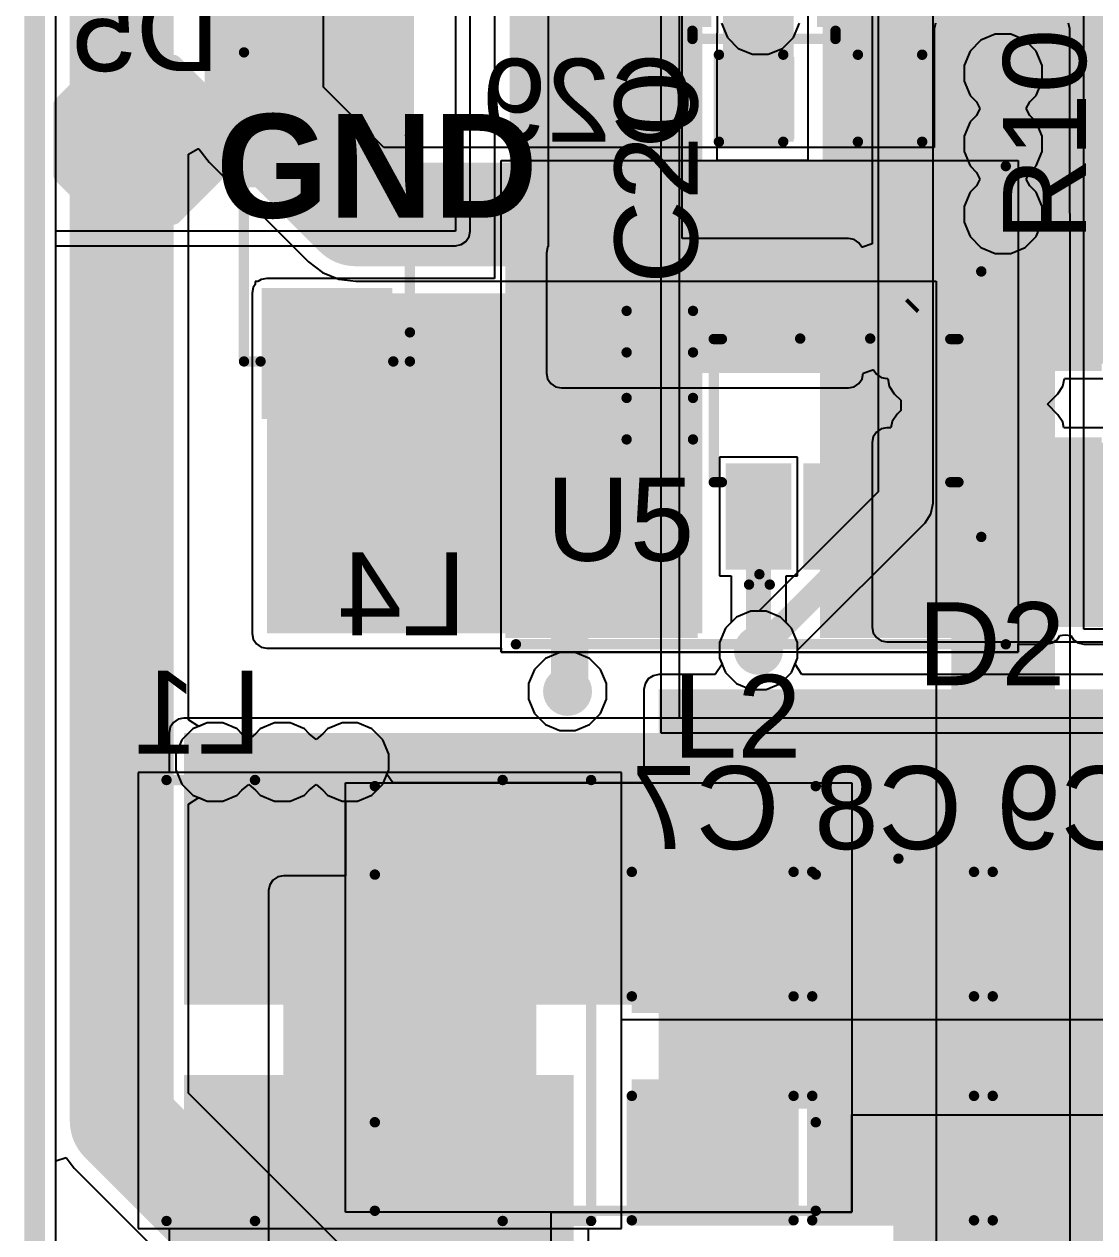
# Model space of a CAD drawing. Header units: inches. Extents: x 0 to 5376, y 0 to 5416.
# Drawn here: x -0.13 to 12.99, y 31.06 to 45.87 of the extents above; entities that cross this region are included whole.
import ezdxf

# ---------------------------------------------------------------- set-up
doc = ezdxf.new("R2010")
doc.units = ezdxf.units.IN
for name, color, linetype in [('Board Outline', 216, 'Continuous'), ('Bottom Layer', 5, 'Continuous'), ('Bottom Overlay', 54, 'Continuous'), ('Bottom Paste', 16, 'Continuous'), ('Bottom Solder', 6, 'Continuous'), ('Layer 1', 16, 'Continuous'), ('Layer 2', 76, 'Continuous'), ('Top Layer', 1, 'Continuous'), ('Top Overlay', 2, 'Continuous'), ('Top Paste', 8, 'Continuous'), ('Top Solder', 216, 'Continuous'), ('Via Holes', 16, 'Continuous')]:
    doc.layers.add(name, color=color, linetype=linetype)
doc.styles.add('Arial', font='', dxfattribs={"height": 0.2})
doc.styles.add('Arial_Bold', font='', dxfattribs={"height": 0.2})
doc.styles.get('Arial').set_extended_font_data('Arial')
doc.styles.get('Arial_Bold').set_extended_font_data('Arial', bold=True)

msp = doc.modelspace()

# ---------------------------------------------------------------- hatches: boundary and pattern name
at = {"layer": 'Bottom Layer'}
for points in [[(8.433, 49.886), (8.433, 44.425), (9.296, 44.425), (9.296, 49.886)], [(9.652, 46.838), (9.652, 38.456), (12.395, 38.456), (12.395, 46.838)], [(5.817, 38.405), (8.179, 38.405), (8.179, 46.533), (5.817, 46.533)], [(2.881, 43.934), (2.881, 45.334), (4.281, 45.334), (4.281, 43.934)], [(8.484, 44.513), (8.484, 45.403), (9.246, 45.403), (9.246, 44.513)], [(10.008, 44.513), (10.008, 45.403), (10.77, 45.403), (10.77, 44.513)], [(8.02, 38.449), (5.87, 38.449), (5.87, 43.949), (8.02, 43.949)], [(11.87, 38.449), (9.72, 38.449), (9.72, 43.949), (11.87, 43.949)], [(2.845, 38.405), (8.179, 38.405), (8.179, 42.57), (2.845, 42.57)], [(2.881, 41.134), (2.881, 42.534), (4.281, 42.534), (4.281, 41.134)], [(1.829, 33.858), (13.716, 33.858), (13.716, 37.186), (1.829, 37.186)], [(2.966, 35.009), (2.966, 36.904), (5.466, 36.904), (5.466, 35.009)], [(7.417, 33.858), (7.417, 35.382), (9.195, 35.382), (9.195, 33.858)], [(9.627, 33.858), (9.627, 35.382), (11.405, 35.382), (11.405, 33.858)], [(11.836, 33.858), (11.836, 35.382), (13.614, 35.382), (13.614, 33.858)], [(6.604, 32.995), (1.829, 32.995), (1.829, 26.873), (6.604, 26.873)], [(2.966, 30.914), (2.966, 32.809), (5.466, 32.809), (5.466, 30.914)], [(7.417, 31.318), (7.417, 32.842), (9.195, 32.842), (9.195, 31.318)], [(9.627, 31.318), (9.627, 32.842), (11.405, 32.842), (11.405, 31.318)], [(11.836, 31.318), (11.836, 32.842), (13.614, 32.842), (13.614, 31.318)]]:
    msp.add_hatch(color=5, dxfattribs=at).paths.add_polyline_path(points)
h = msp.add_hatch(color=5, dxfattribs=at)
edge = h.paths.add_edge_path()
edge.add_arc((8.89, 45.974), 0.3, 0, 360)
h = msp.add_hatch(color=5, dxfattribs=at)
edge = h.paths.add_edge_path()
edge.add_arc((11.862, 45.263), 0.3, 0, 360)
h = msp.add_hatch(color=5, dxfattribs=at)
edge = h.paths.add_edge_path()
edge.add_arc((11.862, 44.399), 0.3, 0, 360)
h = msp.add_hatch(color=5, dxfattribs=at)
edge = h.paths.add_edge_path()
edge.add_arc((11.862, 43.536), 0.3, 0, 360)
h = msp.add_hatch(color=5, dxfattribs=at)
edge = h.paths.add_edge_path()
edge.add_arc((8.867, 38.197), 0.3, 0, 360)
h = msp.add_hatch(color=5, dxfattribs=at)
edge = h.paths.add_edge_path()
edge.add_arc((6.528, 37.694), 0.3, 0, 360)
h = msp.add_hatch(color=5, dxfattribs=at)
edge = h.paths.add_edge_path()
edge.add_arc((2.21, 36.83), 0.3, 0, 360)
h = msp.add_hatch(color=5, dxfattribs=at)
edge = h.paths.add_edge_path()
edge.add_arc((3.035, 36.83), 0.3, 0, 360)
h = msp.add_hatch(color=5, dxfattribs=at)
edge = h.paths.add_edge_path()
edge.add_arc((3.861, 36.83), 0.3, 0, 360)
at = {"layer": 'Bottom Overlay'}
for points in [[(2.515, 46.536), (2.515, 45.393), (4.648, 45.393), (4.648, 46.536)], [(2.515, 45.52), (2.515, 43.869), (2.819, 43.869), (2.819, 45.52)], [(4.343, 45.52), (4.343, 43.869), (4.648, 43.869), (4.648, 45.52)]]:
    msp.add_hatch(color=54, dxfattribs=at).paths.add_polyline_path(points)
at = {"layer": 'Bottom Paste'}
for points in [[(2.881, 43.934), (2.881, 45.334), (4.281, 45.334), (4.281, 43.934)], [(8.484, 44.513), (8.484, 45.403), (9.246, 45.403), (9.246, 44.513)], [(10.008, 44.513), (10.008, 45.403), (10.77, 45.403), (10.77, 44.513)], [(8.02, 38.449), (5.87, 38.449), (5.87, 43.949), (8.02, 43.949)], [(11.87, 38.449), (9.72, 38.449), (9.72, 43.949), (11.87, 43.949)], [(2.881, 41.134), (2.881, 42.534), (4.281, 42.534), (4.281, 41.134)], [(2.966, 35.009), (2.966, 36.904), (5.466, 36.904), (5.466, 35.009)], [(7.417, 33.858), (7.417, 35.382), (9.195, 35.382), (9.195, 33.858)], [(9.627, 33.858), (9.627, 35.382), (11.405, 35.382), (11.405, 33.858)], [(11.836, 33.858), (11.836, 35.382), (13.614, 35.382), (13.614, 33.858)], [(2.966, 30.914), (2.966, 32.809), (5.466, 32.809), (5.466, 30.914)], [(7.417, 31.318), (7.417, 32.842), (9.195, 32.842), (9.195, 31.318)], [(9.627, 31.318), (9.627, 32.842), (11.405, 32.842), (11.405, 31.318)], [(11.836, 31.318), (11.836, 32.842), (13.614, 32.842), (13.614, 31.318)]]:
    msp.add_hatch(color=16, dxfattribs=at).paths.add_polyline_path(points)
at = {"layer": 'Bottom Solder'}
for points in [[(6.985, 46.635), (8.288, 46.635), (8.288, 45.831), (6.985, 45.831)], [(9.585, 46.635), (10.888, 46.635), (10.888, 45.831), (9.585, 45.831)], [(8.424, 44.454), (8.424, 45.462), (9.306, 45.462), (9.306, 44.454)], [(9.948, 44.454), (9.948, 45.462), (10.83, 45.462), (10.83, 44.454)], [(2.78, 43.832), (2.78, 45.435), (4.383, 45.435), (4.383, 43.832)], [(8.122, 38.347), (5.768, 38.347), (5.768, 44.05), (8.122, 44.05)], [(11.972, 38.347), (9.618, 38.347), (9.618, 44.05), (11.972, 44.05)], [(2.78, 41.032), (2.78, 42.635), (4.383, 42.635), (4.383, 41.032)], [(2.865, 34.907), (2.865, 37.006), (5.568, 37.006), (5.568, 34.907)], [(7.315, 33.757), (7.315, 35.484), (9.296, 35.484), (9.296, 33.757)], [(9.525, 33.757), (9.525, 35.484), (11.506, 35.484), (11.506, 33.757)], [(11.735, 33.757), (11.735, 35.484), (13.716, 35.484), (13.716, 33.757)], [(2.865, 30.812), (2.865, 32.911), (5.568, 32.911), (5.568, 30.812)], [(7.315, 31.217), (7.315, 32.944), (9.296, 32.944), (9.296, 31.217)], [(9.525, 31.217), (9.525, 32.944), (11.506, 32.944), (11.506, 31.217)], [(11.735, 31.217), (11.735, 32.944), (13.716, 32.944), (13.716, 31.217)]]:
    msp.add_hatch(color=6, dxfattribs=at).paths.add_polyline_path(points)
h = msp.add_hatch(color=6, dxfattribs=at)
edge = h.paths.add_edge_path()
edge.add_arc((8.89, 45.974), 0.252, 0, 360)
at = {"layer": 'Layer 1'}
h = msp.add_hatch(color=16, dxfattribs=at)
edge = h.paths.add_edge_path()
edge.add_arc((8.89, 45.974), 0.3, 0, 360)
msp.add_hatch(color=16, dxfattribs=at).paths.add_polyline_path([(11.201, 42.837), (12.497, 42.837), (12.497, 45.809), (11.201, 45.809)])
h = msp.add_hatch(color=16, dxfattribs=at)
edge = h.paths.add_edge_path()
edge.add_arc((11.862, 45.263), 0.3, 0, 360)
h = msp.add_hatch(color=16, dxfattribs=at)
edge = h.paths.add_edge_path()
edge.add_arc((11.862, 44.399), 0.3, 0, 360)
h = msp.add_hatch(color=16, dxfattribs=at)
edge = h.paths.add_edge_path()
edge.add_arc((11.862, 43.536), 0.3, 0, 360)
h = msp.add_hatch(color=16, dxfattribs=at)
edge = h.paths.add_edge_path()
edge.add_arc((8.867, 38.197), 0.3, 0, 360)
h = msp.add_hatch(color=16, dxfattribs=at)
edge = h.paths.add_edge_path()
edge.add_arc((6.528, 37.694), 0.3, 0, 360)
h = msp.add_hatch(color=16, dxfattribs=at)
edge = h.paths.add_edge_path()
edge.add_arc((2.21, 36.83), 0.3, 0, 360)
h = msp.add_hatch(color=16, dxfattribs=at)
edge = h.paths.add_edge_path()
edge.add_arc((3.035, 36.83), 0.3, 0, 360)
h = msp.add_hatch(color=16, dxfattribs=at)
edge = h.paths.add_edge_path()
edge.add_arc((3.861, 36.83), 0.3, 0, 360)
at = {"layer": 'Layer 2'}
h = msp.add_hatch(color=76, dxfattribs=at)
edge = h.paths.add_edge_path()
edge.add_arc((8.89, 45.974), 0.3, 0, 360)
h = msp.add_hatch(color=76, dxfattribs=at)
edge = h.paths.add_edge_path()
edge.add_arc((11.862, 45.263), 0.3, 0, 360)
h = msp.add_hatch(color=76, dxfattribs=at)
edge = h.paths.add_edge_path()
edge.add_arc((11.862, 44.399), 0.3, 0, 360)
h = msp.add_hatch(color=76, dxfattribs=at)
edge = h.paths.add_edge_path()
edge.add_arc((11.862, 43.536), 0.3, 0, 360)
h = msp.add_hatch(color=76, dxfattribs=at)
edge = h.paths.add_edge_path()
edge.add_arc((8.867, 38.197), 0.3, 0, 360)
h = msp.add_hatch(color=76, dxfattribs=at)
edge = h.paths.add_edge_path()
edge.add_arc((6.528, 37.694), 0.3, 0, 360)
h = msp.add_hatch(color=76, dxfattribs=at)
edge = h.paths.add_edge_path()
edge.add_arc((2.21, 36.83), 0.3, 0, 360)
h = msp.add_hatch(color=76, dxfattribs=at)
edge = h.paths.add_edge_path()
edge.add_arc((3.035, 36.83), 0.3, 0, 360)
h = msp.add_hatch(color=76, dxfattribs=at)
edge = h.paths.add_edge_path()
edge.add_arc((3.861, 36.83), 0.3, 0, 360)
at = {"layer": 'Top Layer'}
for points in [[(10.439, 41.707), (13.157, 41.707), (13.157, 46.812), (10.439, 46.812)], [(1.651, 45.212), (0.889, 45.212), (0.508, 44.831), (0.508, 44.069), (0.889, 43.688), (1.651, 43.688), (2.032, 44.069), (2.032, 44.831)], [(9.967, 43.06), (6.452, 43.06), (6.452, 41.593), (9.967, 41.593)], [(8.567, 41.885), (8.567, 42.985), (9.167, 42.985), (9.167, 41.885)], [(10.467, 41.885), (10.467, 42.985), (11.067, 42.985), (11.067, 41.885)], [(12.967, 42.736), (12.967, 41.719), (11.697, 41.719), (11.697, 42.736)], [(7.976, 41.808), (7.341, 41.808), (7.341, 42.266), (7.976, 42.266)], [(7.976, 40.869), (7.341, 40.869), (7.341, 41.326), (7.976, 41.326)], [(10.439, 38.481), (13.995, 38.481), (13.995, 40.742), (10.439, 40.742)], [(12.967, 40.703), (12.967, 39.688), (11.697, 39.688), (11.697, 40.703)], [(8.567, 39.285), (8.567, 40.385), (9.167, 40.385), (9.167, 39.285)], [(9.517, 39.285), (9.517, 40.385), (10.117, 40.385), (10.117, 39.285)], [(10.467, 39.285), (10.467, 40.385), (11.067, 40.385), (11.067, 39.285)], [(14.656, 32.69), (14.656, 37.719), (7.645, 37.719), (7.645, 32.69)], [(12.788, 36.238), (12.788, 33.738), (11.088, 33.738), (11.088, 36.238)], [(6.147, 22.555), (6.147, 35.255), (3.048, 35.255), (3.048, 22.555)], [(5.768, 32.684), (3.873, 32.684), (3.873, 35.184), (5.768, 35.184)], [(9.863, 32.684), (7.968, 32.684), (7.968, 35.184), (9.863, 35.184)], [(19.914, 29.591), (19.914, 32.309), (10.617, 32.309), (10.617, 29.591)], [(12.788, 32.238), (12.788, 29.738), (11.088, 29.738), (11.088, 32.238)]]:
    msp.add_hatch(color=1, dxfattribs=at).paths.add_polyline_path(points)
h = msp.add_hatch(color=1, dxfattribs=at)
edge = h.paths.add_edge_path()
edge.add_arc((8.89, 45.974), 0.3, 0, 360)
h = msp.add_hatch(color=1, dxfattribs=at)
edge = h.paths.add_edge_path()
edge.add_arc((11.862, 45.263), 0.3, 0, 360)
h = msp.add_hatch(color=1, dxfattribs=at)
edge = h.paths.add_edge_path()
edge.add_arc((11.862, 44.399), 0.3, 0, 360)
h = msp.add_hatch(color=1, dxfattribs=at)
edge = h.paths.add_edge_path()
edge.add_arc((11.862, 43.536), 0.3, 0, 360)
h = msp.add_hatch(color=1, dxfattribs=at)
edge = h.paths.add_edge_path()
edge.add_arc((8.867, 38.197), 0.3, 0, 360)
h = msp.add_hatch(color=1, dxfattribs=at)
edge = h.paths.add_edge_path()
edge.add_arc((6.528, 37.694), 0.3, 0, 360)
h = msp.add_hatch(color=1, dxfattribs=at)
edge = h.paths.add_edge_path()
edge.add_arc((2.21, 36.83), 0.3, 0, 360)
h = msp.add_hatch(color=1, dxfattribs=at)
edge = h.paths.add_edge_path()
edge.add_arc((3.035, 36.83), 0.3, 0, 360)
h = msp.add_hatch(color=1, dxfattribs=at)
edge = h.paths.add_edge_path()
edge.add_arc((3.861, 36.83), 0.3, 0, 360)
at = {"layer": 'Top Overlay'}
for points in [[(10.516, 37.433), (10.516, 36.266), (13.36, 36.266), (13.36, 37.433)], [(10.516, 36.288), (10.516, 35.584), (11.014, 35.584), (11.014, 36.288)], [(12.862, 36.288), (12.862, 35.584), (13.36, 35.584), (13.36, 36.288)]]:
    msp.add_hatch(color=2, dxfattribs=at).paths.add_polyline_path(points)
at = {"layer": 'Top Paste'}
for points in [[(1.651, 45.212), (0.889, 45.212), (0.508, 44.831), (0.508, 44.069), (0.889, 43.688), (1.651, 43.688), (2.032, 44.069), (2.032, 44.831)], [(8.567, 41.885), (8.567, 42.985), (9.167, 42.985), (9.167, 41.885)], [(10.467, 41.885), (10.467, 42.985), (11.067, 42.985), (11.067, 41.885)], [(12.967, 42.736), (12.967, 41.719), (11.697, 41.719), (11.697, 42.736)], [(7.976, 41.808), (7.341, 41.808), (7.341, 42.266), (7.976, 42.266)], [(7.976, 40.869), (7.341, 40.869), (7.341, 41.326), (7.976, 41.326)], [(12.967, 40.703), (12.967, 39.688), (11.697, 39.688), (11.697, 40.703)], [(8.567, 39.285), (8.567, 40.385), (9.167, 40.385), (9.167, 39.285)], [(9.517, 39.285), (9.517, 40.385), (10.117, 40.385), (10.117, 39.285)], [(10.467, 39.285), (10.467, 40.385), (11.067, 40.385), (11.067, 39.285)], [(12.788, 36.238), (12.788, 33.738), (11.088, 33.738), (11.088, 36.238)], [(5.768, 32.684), (3.873, 32.684), (3.873, 35.184), (5.768, 35.184)], [(9.863, 32.684), (7.968, 32.684), (7.968, 35.184), (9.863, 35.184)], [(12.788, 32.238), (12.788, 29.738), (11.088, 29.738), (11.088, 32.238)]]:
    msp.add_hatch(color=8, dxfattribs=at).paths.add_polyline_path(points)
at = {"layer": 'Top Solder'}
h = msp.add_hatch(color=216, dxfattribs=at)
edge = h.paths.add_edge_path()
edge.add_arc((8.89, 45.974), 0.252, 0, 360)
for points in [[(1.702, 45.314), (0.838, 45.314), (0.406, 44.882), (0.406, 44.018), (0.838, 43.586), (1.702, 43.586), (2.134, 44.018), (2.134, 44.882)], [(8.465, 41.784), (8.465, 43.087), (9.269, 43.087), (9.269, 41.784)], [(10.366, 41.784), (10.366, 43.087), (11.169, 43.087), (11.169, 41.784)], [(13.068, 42.837), (13.068, 41.618), (11.595, 41.618), (11.595, 42.837)], [(8.036, 41.748), (7.281, 41.748), (7.281, 42.326), (8.036, 42.326)], [(8.036, 40.809), (7.281, 40.809), (7.281, 41.386), (8.036, 41.386)], [(13.068, 40.805), (13.068, 39.586), (11.595, 39.586), (11.595, 40.805)], [(8.465, 39.184), (8.465, 40.487), (9.269, 40.487), (9.269, 39.184)], [(9.416, 39.184), (9.416, 40.487), (10.219, 40.487), (10.219, 39.184)], [(10.366, 39.184), (10.366, 40.487), (11.169, 40.487), (11.169, 39.184)], [(12.89, 36.34), (12.89, 33.636), (10.986, 33.636), (10.986, 36.34)], [(5.869, 32.583), (3.771, 32.583), (3.771, 35.286), (5.869, 35.286)], [(9.965, 32.583), (7.866, 32.583), (7.866, 35.286), (9.965, 35.286)], [(12.89, 32.34), (12.89, 29.636), (10.986, 29.636), (10.986, 32.34)]]:
    msp.add_hatch(color=216, dxfattribs=at).paths.add_polyline_path(points)
at = {"layer": 'Via Holes'}
h = msp.add_hatch(color=7, dxfattribs=at)
edge = h.paths.add_edge_path()
edge.add_arc((8.89, 45.974), 0.15, 0, 360)
h = msp.add_hatch(color=7, dxfattribs=at)
edge = h.paths.add_edge_path()
edge.add_arc((11.862, 45.263), 0.15, 0, 360)
h = msp.add_hatch(color=7, dxfattribs=at)
edge = h.paths.add_edge_path()
edge.add_arc((11.862, 44.399), 0.15, 0, 360)
h = msp.add_hatch(color=7, dxfattribs=at)
edge = h.paths.add_edge_path()
edge.add_arc((11.862, 43.536), 0.15, 0, 360)
h = msp.add_hatch(color=7, dxfattribs=at)
edge = h.paths.add_edge_path()
edge.add_arc((8.867, 38.197), 0.15, 0, 360)
h = msp.add_hatch(color=7, dxfattribs=at)
edge = h.paths.add_edge_path()
edge.add_arc((6.528, 37.694), 0.15, 0, 360)
h = msp.add_hatch(color=7, dxfattribs=at)
edge = h.paths.add_edge_path()
edge.add_arc((2.21, 36.83), 0.15, 0, 360)
h = msp.add_hatch(color=7, dxfattribs=at)
edge = h.paths.add_edge_path()
edge.add_arc((3.035, 36.83), 0.15, 0, 360)
h = msp.add_hatch(color=7, dxfattribs=at)
edge = h.paths.add_edge_path()
edge.add_arc((3.861, 36.83), 0.15, 0, 360)

# ---------------------------------------------------------------- linework, layer by layer
at = {"layer": 'Board Outline', "const_width": 0.254}
msp.add_lwpolyline([(0, 0), (0, 125)], dxfattribs=at)
at = {"layer": 'Bottom Layer'}
for p, q in [((0.259, 43.332), (0.259, 53.111)), ((5.156, 51.537), (5.156, 43.332)), ((5.337, 43.332), (5.337, 51.355)), ((12.852, 38.456), (12.852, 50.648)), ((9.471, 46.838), (9.471, 44.196)), ((8.364, 45.755), (8.364, 46.711)), ((5.635, 46.533), (5.635, 42.752)), ((8.36, 44.196), (8.36, 45.755)), ((8.36, 45.755), (8.364, 45.755)), ((5.715, 38.176), (5.715, 44.196)), ((5.715, 44.196), (12.048, 44.196)), ((9.471, 44.196), (8.36, 44.196)), ((12.048, 44.196), (12.048, 38.176)), ((5.156, 43.332), (0.259, 43.332)), ((5.284, 43.204), (5.324, 43.263)), ((5.324, 43.263), (5.337, 43.332)), ((0.259, 43.024), (0.259, 43.151)), ((0.259, 43.151), (5.156, 43.151)), ((5.156, 43.151), (5.226, 43.165)), ((5.226, 43.165), (5.284, 43.204)), ((0.259, 25.271), (0.259, 43.024)), ((2.677, 42.64), (2.664, 42.57)), ((2.704, 42.679), (2.677, 42.64)), ((2.736, 42.712), (2.704, 42.712)), ((2.704, 42.712), (2.704, 42.679)), ((2.775, 42.738), (2.736, 42.712)), ((2.845, 42.752), (2.775, 42.738)), ((5.635, 42.752), (2.845, 42.752)), ((2.664, 42.57), (2.664, 38.405)), ((2.664, 38.405), (2.677, 38.335)), ((2.677, 38.335), (2.717, 38.277)), ((12.523, 38.327), (12.557, 38.378)), ((12.557, 38.378), (12.624, 38.386)), ((12.624, 38.386), (12.691, 38.378)), ((12.691, 38.378), (12.724, 38.327)), ((14.453, 38.456), (12.852, 38.456)), ((2.717, 38.277), (2.775, 38.237)), ((2.775, 38.237), (2.845, 38.224)), ((2.845, 38.224), (5.715, 38.224)), ((5.715, 38.224), (5.715, 38.176)), ((12.048, 38.176), (12.048, 38.274)), ((12.048, 38.274), (12.395, 38.274)), ((12.395, 38.274), (12.465, 38.288)), ((12.465, 38.288), (12.523, 38.327)), ((12.724, 38.327), (12.783, 38.288)), ((12.783, 38.288), (12.852, 38.274)), ((12.852, 38.274), (14.453, 38.274)), ((12.048, 38.176), (5.715, 38.176)), ((5.715, 38.176), (8.389, 38.176)), ((8.389, 38.176), (8.389, 38.102)), ((8.389, 38.102), (8.462, 37.926)), ((9.272, 37.926), (9.345, 38.102)), ((9.345, 38.102), (9.345, 38.176)), ((9.345, 38.176), (12.048, 38.176)), ((8.462, 37.926), (8.596, 37.792)), ((9.138, 37.792), (9.272, 37.926)), ((8.596, 37.792), (8.772, 37.719)), ((8.962, 37.719), (9.138, 37.792)), ((8.772, 37.719), (8.962, 37.719)), ((1.701, 37.314), (1.661, 37.255)), ((1.759, 37.353), (1.701, 37.314)), ((1.829, 37.367), (1.759, 37.353)), ((13.716, 37.367), (1.829, 37.367)), ((1.661, 37.255), (1.648, 37.186)), ((1.648, 37.186), (1.648, 36.703)), ((1.27, 36.703), (1.27, 31.115)), ((7.188, 36.703), (1.27, 36.703)), ((1.27, 36.703), (1.27, 36.703)), ((1.648, 36.703), (1.27, 36.703)), ((1.27, 36.703), (1.27, 31.115)), ((7.188, 31.115), (7.188, 36.703)), ((7.188, 31.115), (7.188, 33.677)), ((7.188, 33.677), (13.716, 33.677)), ((1.27, 31.115), (7.188, 31.115)), ((1.27, 31.115), (1.648, 31.115)), ((1.648, 31.115), (1.648, 26.873)), ((6.785, 30.966), (6.785, 31.115)), ((6.785, 31.115), (7.188, 31.115))]:
    msp.add_line(p, q, dxfattribs=at)
at = {"layer": 'Bottom Overlay', "const_width": 0.127}
for points in [[(8.057, 45.684), (8.057, 45.784)], [(8.057, 45.684), (9.81, 45.684)], [(9.81, 45.684), (9.81, 45.784)], [(2.565, 41.735), (2.565, 45.52)], [(8.382, 45.491), (9.169, 45.491)], [(8.382, 44.425), (8.382, 45.491)], [(10.084, 45.491), (10.871, 45.491)], [(10.871, 44.425), (10.871, 45.491)], [(4.597, 42.091), (4.597, 44.504)], [(8.382, 44.425), (9.169, 44.425)], [(10.084, 44.425), (10.871, 44.425)], [(5.895, 44.127), (11.895, 44.127)], [(4.597, 41.735), (4.597, 42.091)], [(2.565, 41.735), (2.769, 41.735)], [(4.394, 41.735), (4.597, 41.735)], [(5.895, 38.271), (11.895, 38.271)], [(1.616, 36.609), (2.7, 36.609)], [(1.616, 31.209), (1.616, 36.609)], [(5.733, 36.609), (6.816, 36.609)], [(6.816, 31.209), (6.816, 36.609)], [(7.315, 33.96), (7.315, 35.484)], [(7.315, 35.484), (9.296, 35.484)], [(9.296, 33.96), (9.296, 35.484)], [(9.525, 33.96), (9.525, 35.484)], [(9.525, 35.484), (11.506, 35.484)], [(11.506, 33.96), (11.506, 35.484)], [(11.735, 33.96), (11.735, 35.484)], [(11.735, 35.484), (13.716, 35.484)], [(7.315, 31.217), (7.315, 32.741)], [(9.296, 31.217), (9.296, 32.741)], [(9.525, 31.217), (9.525, 32.741)], [(11.506, 31.217), (11.506, 32.741)], [(11.735, 31.217), (11.735, 32.741)], [(1.616, 31.209), (2.7, 31.209)], [(5.733, 31.209), (6.816, 31.209)], [(7.315, 31.217), (9.296, 31.217)], [(9.525, 31.217), (11.506, 31.217)], [(11.735, 31.217), (13.716, 31.217)]]:
    msp.add_lwpolyline(points, dxfattribs=at)
at = {"layer": 'Bottom Overlay', "const_width": 0.0635}
for points in [[(8.025, 45.784, 1), (8.089, 45.784, 1)], [(8.025, 45.684, 1), (8.089, 45.684, 1)], [(8.025, 45.684, 1), (8.089, 45.684, 1)], [(9.778, 45.784, 1), (9.842, 45.784, 1)], [(9.778, 45.684, 1), (9.842, 45.684, 1)], [(9.778, 45.684, 1), (9.842, 45.684, 1)], [(2.534, 45.52, 1), (2.597, 45.52, 1)], [(8.35, 45.491, 1), (8.414, 45.491, 1)], [(8.35, 45.491, 1), (8.414, 45.491, 1)], [(9.138, 45.491, 1), (9.201, 45.491, 1)], [(10.052, 45.491, 1), (10.116, 45.491, 1)], [(10.839, 45.491, 1), (10.903, 45.491, 1)], [(10.839, 45.491, 1), (10.903, 45.491, 1)], [(4.566, 44.504, 1), (4.629, 44.504, 1)], [(8.35, 44.425, 1), (8.414, 44.425, 1)], [(8.35, 44.425, 1), (8.414, 44.425, 1)], [(9.138, 44.425, 1), (9.201, 44.425, 1)], [(10.052, 44.425, 1), (10.116, 44.425, 1)], [(10.839, 44.425, 1), (10.903, 44.425, 1)], [(10.839, 44.425, 1), (10.903, 44.425, 1)], [(5.864, 44.127, 1), (5.927, 44.127, 1)], [(11.864, 44.127, 1), (11.927, 44.127, 1)], [(4.566, 42.091, 1), (4.629, 42.091, 1)], [(4.566, 42.091, 1), (4.629, 42.091, 1)], [(2.534, 41.735, 1), (2.597, 41.735, 1)], [(2.534, 41.735, 1), (2.597, 41.735, 1)], [(2.737, 41.735, 1), (2.8, 41.735, 1)], [(4.362, 41.735, 1), (4.426, 41.735, 1)], [(4.566, 41.735, 1), (4.629, 41.735, 1)], [(4.566, 41.735, 1), (4.629, 41.735, 1)], [(5.864, 38.271, 1), (5.927, 38.271, 1)], [(11.864, 38.271, 1), (11.927, 38.271, 1)], [(1.585, 36.609, 1), (1.648, 36.609, 1)], [(1.585, 36.609, 1), (1.648, 36.609, 1)], [(2.668, 36.609, 1), (2.732, 36.609, 1)], [(5.701, 36.609, 1), (5.765, 36.609, 1)], [(6.785, 36.609, 1), (6.848, 36.609, 1)], [(6.785, 36.609, 1), (6.848, 36.609, 1)], [(7.283, 35.484, 1), (7.347, 35.484, 1)], [(7.283, 35.484, 1), (7.347, 35.484, 1)], [(9.265, 35.484, 1), (9.328, 35.484, 1)], [(9.265, 35.484, 1), (9.328, 35.484, 1)], [(9.493, 35.484, 1), (9.557, 35.484, 1)], [(9.493, 35.484, 1), (9.557, 35.484, 1)], [(11.474, 35.484, 1), (11.538, 35.484, 1)], [(11.474, 35.484, 1), (11.538, 35.484, 1)], [(11.703, 35.484, 1), (11.767, 35.484, 1)], [(11.703, 35.484, 1), (11.767, 35.484, 1)], [(7.283, 33.96, 1), (7.347, 33.96, 1)], [(9.265, 33.96, 1), (9.328, 33.96, 1)], [(9.493, 33.96, 1), (9.557, 33.96, 1)], [(11.474, 33.96, 1), (11.538, 33.96, 1)], [(11.703, 33.96, 1), (11.767, 33.96, 1)], [(7.283, 32.741, 1), (7.347, 32.741, 1)], [(9.265, 32.741, 1), (9.328, 32.741, 1)], [(9.493, 32.741, 1), (9.557, 32.741, 1)], [(11.474, 32.741, 1), (11.538, 32.741, 1)], [(11.703, 32.741, 1), (11.767, 32.741, 1)], [(1.585, 31.209, 1), (1.648, 31.209, 1)], [(1.585, 31.209, 1), (1.648, 31.209, 1)], [(2.668, 31.209, 1), (2.732, 31.209, 1)], [(5.701, 31.209, 1), (5.765, 31.209, 1)], [(6.785, 31.209, 1), (6.848, 31.209, 1)], [(6.785, 31.209, 1), (6.848, 31.209, 1)], [(7.283, 31.217, 1), (7.347, 31.217, 1)], [(7.283, 31.217, 1), (7.347, 31.217, 1)], [(9.265, 31.217, 1), (9.328, 31.217, 1)], [(9.265, 31.217, 1), (9.328, 31.217, 1)], [(9.493, 31.217, 1), (9.557, 31.217, 1)], [(9.493, 31.217, 1), (9.557, 31.217, 1)], [(11.474, 31.217, 1), (11.538, 31.217, 1)], [(11.474, 31.217, 1), (11.538, 31.217, 1)], [(11.703, 31.217, 1), (11.767, 31.217, 1)], [(11.703, 31.217, 1), (11.767, 31.217, 1)]]:
    msp.add_lwpolyline(points, format="xyb", close=True, dxfattribs=at)
at = {"layer": 'Layer 1'}
for p, q in [((3.538, 45.094), (3.538, 46.114)), ((11.034, 45.878), (11.02, 45.809)), ((11.02, 45.809), (11.02, 44.355)), ((12.678, 45.809), (12.664, 45.878)), ((12.678, 43.562), (12.678, 45.809)), ((4.277, 44.355), (3.538, 45.094)), ((1.887, 44.275), (2, 44.338)), ((1.887, 37.348), (1.887, 44.275)), ((2, 44.338), (2.014, 44.337)), ((2.014, 44.337), (2.138, 44.175)), ((11.02, 44.355), (4.277, 44.355)), ((2.138, 44.175), (3.357, 42.956)), ((12.682, 43.536), (12.678, 43.562)), ((12.682, 28.94), (12.682, 43.536)), ((3.357, 42.956), (3.527, 42.826)), ((3.527, 42.826), (3.725, 42.744)), ((3.725, 42.744), (3.937, 42.716)), ((3.937, 42.716), (11.042, 42.716)), ((11.042, 42.716), (11.042, 28.6)), ((8.772, 38.675), (8.596, 38.602)), ((8.962, 38.675), (8.772, 38.675)), ((9.138, 38.602), (8.962, 38.675)), ((8.596, 38.602), (8.462, 38.467)), ((9.272, 38.467), (9.138, 38.602)), ((8.462, 38.467), (8.389, 38.292)), ((9.345, 38.292), (9.272, 38.467)), ((8.389, 38.292), (8.389, 38.102)), ((9.345, 38.102), (9.345, 38.292)), ((8.389, 38.102), (8.462, 37.926)), ((9.272, 37.926), (9.345, 38.102)), ((8.462, 37.926), (8.596, 37.792)), ((9.138, 37.792), (9.272, 37.926)), ((8.596, 37.792), (8.772, 37.719)), ((8.962, 37.719), (9.138, 37.792)), ((8.772, 37.719), (8.962, 37.719)), ((2.014, 37.266), (1.887, 37.348)), ((2.115, 37.308), (2.014, 37.266)), ((2.305, 37.308), (2.115, 37.308)), ((2.48, 37.235), (2.305, 37.308)), ((2.94, 37.308), (2.765, 37.235)), ((3.13, 37.308), (2.94, 37.308)), ((3.306, 37.235), (3.13, 37.308)), ((3.766, 37.308), (3.59, 37.235)), ((3.956, 37.308), (3.766, 37.308)), ((4.131, 37.235), (3.956, 37.308)), ((2.54, 37.176), (2.48, 37.235)), ((2.623, 37.107), (2.54, 37.176)), ((2.706, 37.176), (2.623, 37.107)), ((2.765, 37.235), (2.706, 37.176)), ((3.365, 37.176), (3.306, 37.235)), ((3.448, 37.107), (3.365, 37.176)), ((3.531, 37.176), (3.448, 37.107)), ((3.59, 37.235), (3.531, 37.176)), ((4.266, 37.101), (4.131, 37.235)), ((4.339, 36.925), (4.266, 37.101)), ((4.339, 36.735), (4.339, 36.925)), ((4.266, 36.559), (4.339, 36.735)), ((4.131, 36.425), (4.266, 36.559)), ((2.305, 36.352), (2.48, 36.425)), ((2.48, 36.425), (2.54, 36.484)), ((2.54, 36.484), (2.623, 36.553)), ((2.623, 36.553), (2.706, 36.484)), ((2.706, 36.484), (2.765, 36.425)), ((2.765, 36.425), (2.94, 36.352)), ((3.13, 36.352), (3.306, 36.425)), ((3.306, 36.425), (3.365, 36.484)), ((3.365, 36.484), (3.448, 36.553)), ((3.448, 36.553), (3.531, 36.484)), ((3.531, 36.484), (3.59, 36.425)), ((3.59, 36.425), (3.766, 36.352)), ((3.956, 36.352), (4.131, 36.425)), ((1.887, 36.312), (2.014, 36.394)), ((1.887, 32.775), (1.887, 36.312)), ((2.014, 36.394), (2.115, 36.352)), ((2.115, 36.352), (2.305, 36.352)), ((2.94, 36.352), (3.13, 36.352)), ((3.766, 36.352), (3.956, 36.352)), ((4.364, 30.298), (1.887, 32.775)), ((0.259, 31.945), (0.386, 31.988)), ((0.386, 31.988), (0.487, 31.856)), ((0.259, 0.259), (0.259, 31.945)), ((0.487, 31.856), (2.965, 29.378))]:
    msp.add_line(p, q, dxfattribs=at)
at = {"layer": 'Layer 1', "const_width": 1.27}
for points in [[(1.067, 32.436), (1.067, 55.26)], [(2.718, 44.755), (2.718, 46.934)], [(2.718, 44.755), (3.937, 43.536)], [(3.937, 43.536), (11.862, 43.536)], [(11.862, 28.6), (11.862, 43.536)], [(1.067, 32.436), (3.785, 29.718)]]:
    msp.add_lwpolyline(points, dxfattribs=at)
at = {"layer": 'Layer 1', "const_width": 0.635}
for points in [[(2.4, 44.755, 1), (3.035, 44.755, 1)], [(2.4, 44.755, 1), (3.035, 44.755, 1)], [(3.619, 43.536, 1), (4.255, 43.536, 1)], [(3.619, 43.536, 1), (4.255, 43.536, 1)], [(11.544, 43.536, 1), (12.179, 43.536, 1)], [(11.544, 43.536, 1), (12.179, 43.536, 1)], [(0.749, 32.436, 1), (1.384, 32.436, 1)], [(0.749, 32.436, 1), (1.384, 32.436, 1)]]:
    msp.add_lwpolyline(points, format="xyb", close=True, dxfattribs=at)
at = {"layer": 'Layer 2'}
for p, q in [((10.331, 79.527), (10.331, 40.137)), ((11.005, 39.998), (11.005, 79.388)), ((7.899, 37.367), (7.899, 55.8)), ((7.671, 55.626), (7.671, 37.186)), ((0.259, 22.809), (0.259, 48.108)), ((8.412, 45.879), (8.485, 45.703)), ((9.295, 45.703), (9.368, 45.879)), ((11.767, 45.741), (11.591, 45.668)), ((11.957, 45.741), (11.767, 45.741)), ((12.132, 45.668), (11.957, 45.741)), ((8.485, 45.703), (8.619, 45.569)), ((9.161, 45.569), (9.295, 45.703)), ((11.591, 45.668), (11.457, 45.533)), ((12.267, 45.533), (12.132, 45.668)), ((8.619, 45.569), (8.795, 45.496)), ((8.795, 45.496), (8.985, 45.496)), ((8.985, 45.496), (9.161, 45.569)), ((11.457, 45.533), (11.384, 45.358)), ((12.34, 45.358), (12.267, 45.533)), ((11.384, 45.358), (11.384, 45.168)), ((12.34, 45.168), (12.34, 45.358)), ((11.384, 45.168), (11.457, 44.992)), ((12.267, 44.992), (12.34, 45.168)), ((11.457, 44.992), (11.535, 44.914)), ((11.535, 44.914), (11.577, 44.831)), ((12.146, 44.831), (12.189, 44.914)), ((12.189, 44.914), (12.267, 44.992)), ((11.535, 44.748), (11.457, 44.67)), ((11.577, 44.831), (11.535, 44.748)), ((12.189, 44.748), (12.146, 44.831)), ((12.267, 44.67), (12.189, 44.748)), ((11.457, 44.67), (11.384, 44.494)), ((12.34, 44.494), (12.267, 44.67)), ((11.384, 44.494), (11.384, 44.304)), ((12.34, 44.304), (12.34, 44.494)), ((11.384, 44.304), (11.457, 44.129)), ((12.267, 44.129), (12.34, 44.304)), ((11.457, 44.129), (11.535, 44.05)), ((12.189, 44.05), (12.267, 44.129)), ((11.535, 44.05), (11.577, 43.967)), ((11.577, 43.967), (11.535, 43.884)), ((12.146, 43.967), (12.189, 44.05)), ((12.189, 43.884), (12.146, 43.967)), ((11.535, 43.884), (11.457, 43.806)), ((12.267, 43.806), (12.189, 43.884)), ((11.457, 43.806), (11.384, 43.631)), ((12.34, 43.631), (12.267, 43.806)), ((11.384, 43.631), (11.384, 43.441)), ((12.34, 43.441), (12.34, 43.631)), ((11.384, 43.441), (11.457, 43.265)), ((12.267, 43.265), (12.34, 43.441)), ((11.457, 43.265), (11.591, 43.131)), ((12.132, 43.131), (12.267, 43.265)), ((11.591, 43.131), (11.767, 43.058)), ((11.957, 43.058), (12.132, 43.131)), ((11.767, 43.058), (11.957, 43.058)), ((10.331, 40.137), (8.869, 38.675)), ((10.979, 39.869), (11.005, 39.998)), ((10.906, 39.76), (10.979, 39.869)), ((9.345, 38.198), (10.906, 39.76)), ((8.772, 38.675), (8.596, 38.602)), ((8.869, 38.675), (8.772, 38.675)), ((8.596, 38.602), (8.462, 38.467)), ((8.462, 38.467), (8.389, 38.292)), ((8.389, 38.292), (8.389, 38.102)), ((9.345, 38.102), (9.345, 38.198)), ((6.257, 38.099), (6.123, 37.964)), ((6.433, 38.171), (6.257, 38.099)), ((6.623, 38.171), (6.433, 38.171)), ((6.798, 38.099), (6.623, 38.171)), ((6.933, 37.964), (6.798, 38.099)), ((8.389, 38.102), (8.462, 37.926)), ((9.272, 37.926), (9.345, 38.102)), ((6.123, 37.964), (6.05, 37.789)), ((7.006, 37.789), (6.933, 37.964)), ((8.462, 37.926), (8.596, 37.792)), ((9.138, 37.792), (9.272, 37.926)), ((6.05, 37.789), (6.05, 37.599)), ((7.006, 37.599), (7.006, 37.789)), ((8.596, 37.792), (8.772, 37.719)), ((8.962, 37.719), (9.138, 37.792)), ((6.05, 37.599), (6.123, 37.423)), ((6.933, 37.423), (7.006, 37.599)), ((8.772, 37.719), (8.962, 37.719)), ((6.123, 37.423), (6.257, 37.289)), ((6.798, 37.289), (6.933, 37.423)), ((19.609, 37.367), (7.899, 37.367)), ((6.257, 37.289), (6.433, 37.216)), ((6.433, 37.216), (6.623, 37.216)), ((6.623, 37.216), (6.798, 37.289)), ((7.671, 37.186), (19.609, 37.186))]:
    msp.add_line(p, q, dxfattribs=at)
at = {"layer": 'Layer 2', "const_width": 0.305}
for points in [[(10.668, 39.998), (10.668, 79.527)], [(8.867, 38.197), (10.668, 39.998)]]:
    msp.add_lwpolyline(points, dxfattribs=at)
at = {"layer": 'Layer 2', "const_width": 0.152}
for points in [[(10.592, 39.998, 1), (10.744, 39.998, 1)], [(10.592, 39.998, 1), (10.744, 39.998, 1)], [(8.791, 38.197, 1), (8.943, 38.197, 1)]]:
    msp.add_lwpolyline(points, format="xyb", close=True, dxfattribs=at)
at = {"layer": 'Top Layer'}
for p, q in [((7.932, 43.242), (7.932, 48.743)), ((6.292, 48.403), (6.292, 43.142)), ((10.258, 46.812), (10.258, 43.176)), ((0.259, 0.259), (0.259, 46.366)), ((9.967, 43.242), (7.932, 43.242)), ((10.037, 43.228), (9.967, 43.242)), ((10.096, 43.188), (10.037, 43.228)), ((6.284, 43.13), (6.27, 43.06)), ((6.292, 43.142), (6.284, 43.13)), ((10.131, 43.135), (10.096, 43.188)), ((10.141, 43.134), (10.131, 43.135)), ((10.258, 43.176), (10.141, 43.134)), ((6.27, 43.06), (6.27, 41.593)), ((6.27, 41.593), (6.284, 41.523)), ((10.135, 41.523), (10.149, 41.593)), ((10.149, 41.593), (10.266, 41.633)), ((10.266, 41.633), (10.276, 41.632)), ((10.276, 41.632), (10.311, 41.579)), ((6.284, 41.523), (6.323, 41.464)), ((6.323, 41.464), (6.382, 41.425)), ((10.037, 41.425), (10.096, 41.464)), ((10.096, 41.464), (10.135, 41.523)), ((10.311, 41.579), (10.37, 41.539)), ((10.37, 41.539), (10.439, 41.526)), ((10.439, 41.526), (10.45, 41.526)), ((10.45, 41.526), (10.468, 41.433)), ((12.595, 41.433), (12.613, 41.526)), ((12.613, 41.526), (13.157, 41.526)), ((6.382, 41.425), (6.452, 41.411)), ((6.452, 41.411), (9.967, 41.411)), ((9.967, 41.411), (10.037, 41.425)), ((10.468, 41.433), (10.53, 41.34)), ((10.53, 41.34), (10.609, 41.261)), ((12.406, 41.213), (12.533, 41.34)), ((12.533, 41.34), (12.595, 41.433)), ((12.533, 41.34), (12.533, 41.34)), ((10.609, 41.261), (10.609, 41.134)), ((12.406, 41.21), (12.406, 41.213)), ((12.533, 41.083), (12.406, 41.21)), ((10.566, 41.091), (10.504, 40.998)), ((10.609, 41.134), (10.566, 41.091)), ((12.595, 40.99), (12.533, 41.083)), ((12.533, 41.083), (12.533, 41.083)), ((10.311, 40.87), (10.272, 40.811)), ((10.37, 40.909), (10.311, 40.87)), ((10.439, 40.923), (10.37, 40.909)), ((10.489, 40.923), (10.439, 40.923)), ((10.504, 40.998), (10.489, 40.923)), ((12.608, 40.923), (12.595, 40.99)), ((13.529, 40.923), (12.608, 40.923)), ((10.272, 40.811), (10.258, 40.742)), ((10.258, 40.742), (10.258, 38.481)), ((9.345, 40.563), (8.389, 40.563)), ((8.389, 40.563), (8.389, 39.108)), ((9.345, 39.108), (9.345, 40.563)), ((8.389, 39.108), (8.53, 39.108)), ((8.53, 39.108), (8.53, 38.536)), ((9.204, 38.536), (9.204, 39.108)), ((9.204, 39.108), (9.345, 39.108)), ((8.53, 38.536), (8.462, 38.467)), ((9.272, 38.467), (9.204, 38.536)), ((8.462, 38.467), (8.389, 38.292)), ((9.345, 38.292), (9.272, 38.467)), ((10.258, 38.481), (10.272, 38.412)), ((10.272, 38.412), (10.311, 38.353)), ((10.311, 38.353), (10.37, 38.314)), ((8.389, 38.292), (8.389, 38.102)), ((9.345, 38.102), (9.345, 38.292)), ((10.37, 38.314), (10.439, 38.3)), ((10.439, 38.3), (13.995, 38.3)), ((8.389, 38.102), (8.42, 38.027)), ((9.314, 38.027), (9.345, 38.102)), ((7.645, 37.9), (7.576, 37.886)), ((8.335, 37.9), (7.645, 37.9)), ((8.42, 38.027), (8.335, 37.9)), ((9.399, 37.9), (9.314, 38.027)), ((14.656, 37.9), (9.399, 37.9)), ((7.478, 37.788), (7.464, 37.719)), ((7.517, 37.847), (7.478, 37.788)), ((7.576, 37.886), (7.517, 37.847)), ((7.464, 37.719), (7.464, 36.576)), ((2.115, 37.308), (1.939, 37.235)), ((2.305, 37.308), (2.115, 37.308)), ((2.48, 37.235), (2.305, 37.308)), ((2.94, 37.308), (2.765, 37.235)), ((3.13, 37.308), (2.94, 37.308)), ((3.306, 37.235), (3.13, 37.308)), ((3.766, 37.308), (3.59, 37.235)), ((3.956, 37.308), (3.766, 37.308)), ((4.131, 37.235), (3.956, 37.308)), ((1.939, 37.235), (1.805, 37.101)), ((2.54, 37.176), (2.48, 37.235)), ((2.623, 37.107), (2.54, 37.176)), ((2.706, 37.176), (2.623, 37.107)), ((2.765, 37.235), (2.706, 37.176)), ((3.365, 37.176), (3.306, 37.235)), ((3.448, 37.107), (3.365, 37.176)), ((3.531, 37.176), (3.448, 37.107)), ((3.59, 37.235), (3.531, 37.176)), ((4.266, 37.101), (4.131, 37.235)), ((1.805, 37.101), (1.732, 36.925)), ((4.339, 36.925), (4.266, 37.101)), ((1.732, 36.925), (1.732, 36.735)), ((4.339, 36.735), (4.339, 36.925)), ((1.732, 36.735), (1.805, 36.559)), ((4.316, 36.682), (4.339, 36.735)), ((1.805, 36.559), (1.939, 36.425)), ((3.81, 36.576), (10.008, 36.576)), ((3.81, 31.318), (3.81, 36.576)), ((3.81, 36.576), (3.81, 36.576)), ((4.387, 36.576), (4.316, 36.682)), ((7.464, 36.576), (4.387, 36.576)), ((10.008, 36.576), (10.008, 31.318)), ((1.939, 36.425), (2.115, 36.352)), ((2.305, 36.352), (2.48, 36.425)), ((2.48, 36.425), (2.54, 36.484)), ((2.54, 36.484), (2.623, 36.553)), ((2.623, 36.553), (2.706, 36.484)), ((2.706, 36.484), (2.765, 36.425)), ((2.765, 36.425), (2.94, 36.352)), ((3.13, 36.352), (3.306, 36.425)), ((3.306, 36.425), (3.365, 36.484)), ((3.365, 36.484), (3.448, 36.553)), ((3.448, 36.553), (3.531, 36.484)), ((3.531, 36.484), (3.59, 36.425)), ((3.59, 36.425), (3.766, 36.352)), ((2.115, 36.352), (2.305, 36.352)), ((2.94, 36.352), (3.13, 36.352)), ((3.766, 36.352), (3.81, 36.352)), ((3.81, 36.352), (3.81, 35.436)), ((2.92, 35.383), (2.881, 35.325)), ((2.979, 35.423), (2.92, 35.383)), ((3.048, 35.436), (2.979, 35.423)), ((3.81, 35.436), (3.048, 35.436)), ((2.881, 35.325), (2.867, 35.255)), ((2.867, 35.255), (2.867, 23.371)), ((10.008, 31.318), (10.008, 32.507)), ((10.008, 32.507), (10.041, 32.507)), ((10.041, 32.507), (10.041, 32.509)), ((10.041, 32.509), (14.656, 32.509)), ((10.008, 31.318), (3.81, 31.318)), ((6.328, 23.552), (6.328, 31.318)), ((6.328, 31.318), (10.008, 31.318))]:
    msp.add_line(p, q, dxfattribs=at)
for points, const_width in [([(7.112, 42.469), (7.112, 48.743)], 1.27), ([(10.767, 42.435), (10.767, 44.711)], 0.635), ([(10.732, 42.4), (10.767, 42.435)], 0.203), ([(10.732, 41.542), (10.732, 42.4)], 0.203), ([(12.332, 41.542), (12.332, 42.227)], 0.203), ([(10.732, 41.542), (10.884, 41.389)], 0.203), ([(12.179, 41.389), (12.332, 41.542)], 0.203), ([(10.884, 41.389), (12.179, 41.389)], 0.203), ([(6.553, 40.744), (6.906, 41.097)], 0.457), ([(6.906, 41.097), (7.658, 41.097)], 0.457), ([(10.767, 40.889), (10.886, 41.008)], 0.203), ([(10.886, 41.008), (12.205, 41.008)], 0.203), ([(12.205, 41.008), (12.332, 40.881)], 0.203), ([(6.553, 37.719), (6.553, 40.744)], 0.457), ([(10.767, 39.835), (10.767, 40.889)], 0.203), ([(12.332, 40.196), (12.332, 40.881)], 0.203), ([(8.867, 38.197), (8.867, 39.835)], 0.305), ([(6.528, 37.694), (6.553, 37.719)], 0.457)]:
    msp.add_lwpolyline(points, dxfattribs=dict(at, const_width=const_width))
for points, const_width in [([(10.608, 44.711, 1), (10.926, 44.711, 1)], 0.318), ([(6.795, 42.469, 1), (7.429, 42.469, 1)], 0.635), ([(10.608, 42.435, 1), (10.926, 42.435, 1)], 0.318), ([(10.681, 42.4, 1), (10.782, 42.4, 1)], 0.102), ([(10.681, 42.4, 1), (10.782, 42.4, 1)], 0.102), ([(10.716, 42.435, 1), (10.818, 42.435, 1)], 0.102), ([(12.281, 42.227, 1), (12.383, 42.227, 1)], 0.102), ([(10.681, 41.542, 1), (10.782, 41.542, 1)], 0.102), ([(10.681, 41.542, 1), (10.782, 41.542, 1)], 0.102), ([(12.281, 41.542, 1), (12.383, 41.542, 1)], 0.102), ([(12.281, 41.542, 1), (12.383, 41.542, 1)], 0.102), ([(10.833, 41.389, 1), (10.935, 41.389, 1)], 0.102), ([(10.833, 41.389, 1), (10.935, 41.389, 1)], 0.102), ([(12.129, 41.389, 1), (12.23, 41.389, 1)], 0.102), ([(12.129, 41.389, 1), (12.23, 41.389, 1)], 0.102), ([(6.792, 41.097, 1), (7.021, 41.097, 1)], 0.229), ([(6.792, 41.097, 1), (7.021, 41.097, 1)], 0.229), ([(7.544, 41.097, 1), (7.772, 41.097, 1)], 0.229), ([(10.835, 41.008, 1), (10.937, 41.008, 1)], 0.102), ([(10.835, 41.008, 1), (10.937, 41.008, 1)], 0.102), ([(12.154, 41.008, 1), (12.255, 41.008, 1)], 0.102), ([(12.154, 41.008, 1), (12.255, 41.008, 1)], 0.102), ([(6.439, 40.744, 1), (6.668, 40.744, 1)], 0.229), ([(6.439, 40.744, 1), (6.668, 40.744, 1)], 0.229), ([(10.716, 40.889, 1), (10.818, 40.889, 1)], 0.102), ([(10.716, 40.889, 1), (10.818, 40.889, 1)], 0.102), ([(12.281, 40.881, 1), (12.383, 40.881, 1)], 0.102), ([(12.281, 40.881, 1), (12.383, 40.881, 1)], 0.102), ([(12.281, 40.196, 1), (12.383, 40.196, 1)], 0.102), ([(8.791, 39.835, 1), (8.943, 39.835, 1)], 0.152), ([(10.716, 39.835, 1), (10.818, 39.835, 1)], 0.102), ([(8.791, 38.197, 1), (8.943, 38.197, 1)], 0.152), ([(6.413, 37.694, 1), (6.642, 37.694, 1)], 0.229), ([(6.439, 37.719, 1), (6.668, 37.719, 1)], 0.229), ([(6.439, 37.719, 1), (6.668, 37.719, 1)], 0.229)]:
    msp.add_lwpolyline(points, format="xyb", close=True, dxfattribs=dict(at, const_width=const_width))
at = {"layer": 'Top Overlay'}
for points, const_width in [([(0.33, 44.882), (0.838, 45.39)], 0.2), ([(0.838, 45.39), (1.702, 45.39)], 0.2), ([(1.702, 45.39), (2.21, 44.882)], 0.2), ([(0.33, 44.018), (0.33, 44.882)], 0.2), ([(2.21, 44.018), (2.21, 44.882)], 0.2), ([(0.33, 44.018), (0.838, 43.51)], 0.2), ([(1.702, 43.51), (2.21, 44.018)], 0.2), ([(0.838, 43.51), (1.702, 43.51)], 0.2), ([(11.595, 42.837), (13.068, 42.837)], 0.127), ([(11.595, 39.586), (11.595, 42.837)], 0.127), ([(7.252, 41.846), (7.252, 42.354)], 0.127), ([(7.252, 42.354), (8.064, 42.354)], 0.127), ([(8.064, 41.846), (8.064, 42.354)], 0.127), ([(8.319, 42.009), (8.418, 42.009)], 0.127), ([(8.319, 40.256), (8.319, 42.009)], 0.127), ([(9.377, 42.015), (10.235, 42.015)], 0.127), ([(11.216, 42.009), (11.316, 42.009)], 0.127), ([(11.316, 40.256), (11.316, 42.009)], 0.127), ([(7.252, 40.78), (7.252, 41.288)], 0.127), ([(8.064, 40.78), (8.064, 41.288)], 0.127), ([(7.252, 40.78), (8.064, 40.78)], 0.127), ([(8.319, 40.256), (8.418, 40.256)], 0.127), ([(11.216, 40.256), (11.316, 40.256)], 0.127), ([(11.595, 39.586), (13.068, 39.586)], 0.127), ([(8.75, 39.002), (8.877, 39.129)], 0.127), ([(8.877, 39.129), (9.004, 39.002)], 0.127), ([(8.75, 39.002), (9.004, 39.002)], 0.127), ([(4.168, 35.451), (4.168, 36.534)], 0.127), ([(4.168, 36.534), (9.568, 36.534)], 0.127), ([(9.568, 35.451), (9.568, 36.534)], 0.127), ([(10.58, 30.927), (10.58, 35.646)], 0.127), ([(4.168, 31.334), (4.168, 32.418)], 0.127), ([(9.568, 31.334), (9.568, 32.418)], 0.127), ([(4.168, 31.334), (9.568, 31.334)], 0.127)]:
    msp.add_lwpolyline(points, dxfattribs=dict(at, const_width=const_width))
for points, const_width in [([(0.788, 45.39, 1), (0.888, 45.39, 1)], 0.1), ([(0.788, 45.39, 1), (0.888, 45.39, 1)], 0.1), ([(1.652, 45.39, 1), (1.752, 45.39, 1)], 0.1), ([(1.652, 45.39, 1), (1.752, 45.39, 1)], 0.1), ([(0.28, 44.882, 1), (0.38, 44.882, 1)], 0.1), ([(0.28, 44.882, 1), (0.38, 44.882, 1)], 0.1), ([(2.16, 44.882, 1), (2.26, 44.882, 1)], 0.1), ([(2.16, 44.882, 1), (2.26, 44.882, 1)], 0.1), ([(0.28, 44.018, 1), (0.38, 44.018, 1)], 0.1), ([(0.28, 44.018, 1), (0.38, 44.018, 1)], 0.1), ([(2.16, 44.018, 1), (2.26, 44.018, 1)], 0.1), ([(2.16, 44.018, 1), (2.26, 44.018, 1)], 0.1), ([(0.788, 43.51, 1), (0.888, 43.51, 1)], 0.1), ([(0.788, 43.51, 1), (0.888, 43.51, 1)], 0.1), ([(1.652, 43.51, 1), (1.752, 43.51, 1)], 0.1), ([(1.652, 43.51, 1), (1.752, 43.51, 1)], 0.1), ([(11.563, 42.837, 1), (11.627, 42.837, 1)], 0.0635), ([(11.563, 42.837, 1), (11.627, 42.837, 1)], 0.0635), ([(7.22, 42.354, 1), (7.283, 42.354, 1)], 0.0635), ([(7.22, 42.354, 1), (7.283, 42.354, 1)], 0.0635), ([(8.033, 42.354, 1), (8.096, 42.354, 1)], 0.0635), ([(8.033, 42.354, 1), (8.096, 42.354, 1)], 0.0635), ([(8.287, 42.009, 1), (8.35, 42.009, 1)], 0.0635), ([(8.287, 42.009, 1), (8.35, 42.009, 1)], 0.0635), ([(8.387, 42.009, 1), (8.45, 42.009, 1)], 0.0635), ([(9.345, 42.015, 1), (9.409, 42.015, 1)], 0.0635), ([(10.203, 42.015, 1), (10.267, 42.015, 1)], 0.0635), ([(11.184, 42.009, 1), (11.247, 42.009, 1)], 0.0635), ([(11.284, 42.009, 1), (11.347, 42.009, 1)], 0.0635), ([(11.284, 42.009, 1), (11.347, 42.009, 1)], 0.0635), ([(7.22, 41.846, 1), (7.283, 41.846, 1)], 0.0635), ([(8.033, 41.846, 1), (8.096, 41.846, 1)], 0.0635), ([(7.22, 41.288, 1), (7.283, 41.288, 1)], 0.0635), ([(8.033, 41.288, 1), (8.096, 41.288, 1)], 0.0635), ([(7.22, 40.78, 1), (7.283, 40.78, 1)], 0.0635), ([(7.22, 40.78, 1), (7.283, 40.78, 1)], 0.0635), ([(8.033, 40.78, 1), (8.096, 40.78, 1)], 0.0635), ([(8.033, 40.78, 1), (8.096, 40.78, 1)], 0.0635), ([(8.287, 40.256, 1), (8.35, 40.256, 1)], 0.0635), ([(8.287, 40.256, 1), (8.35, 40.256, 1)], 0.0635), ([(8.387, 40.256, 1), (8.45, 40.256, 1)], 0.0635), ([(11.184, 40.256, 1), (11.247, 40.256, 1)], 0.0635), ([(11.284, 40.256, 1), (11.347, 40.256, 1)], 0.0635), ([(11.284, 40.256, 1), (11.347, 40.256, 1)], 0.0635), ([(11.563, 39.586, 1), (11.627, 39.586, 1)], 0.0635), ([(11.563, 39.586, 1), (11.627, 39.586, 1)], 0.0635), ([(8.846, 39.129, 1), (8.909, 39.129, 1)], 0.0635), ([(8.846, 39.129, 1), (8.909, 39.129, 1)], 0.0635), ([(8.719, 39.002, 1), (8.782, 39.002, 1)], 0.0635), ([(8.719, 39.002, 1), (8.782, 39.002, 1)], 0.0635), ([(8.973, 39.002, 1), (9.036, 39.002, 1)], 0.0635), ([(8.973, 39.002, 1), (9.036, 39.002, 1)], 0.0635), ([(4.136, 36.534, 1), (4.2, 36.534, 1)], 0.0635), ([(4.136, 36.534, 1), (4.2, 36.534, 1)], 0.0635), ([(9.536, 36.534, 1), (9.6, 36.534, 1)], 0.0635), ([(9.536, 36.534, 1), (9.6, 36.534, 1)], 0.0635), ([(10.549, 35.646, 1), (10.612, 35.646, 1)], 0.0635), ([(4.136, 35.451, 1), (4.2, 35.451, 1)], 0.0635), ([(9.536, 35.451, 1), (9.6, 35.451, 1)], 0.0635), ([(4.136, 32.418, 1), (4.2, 32.418, 1)], 0.0635), ([(9.536, 32.418, 1), (9.6, 32.418, 1)], 0.0635), ([(4.136, 31.334, 1), (4.2, 31.334, 1)], 0.0635), ([(4.136, 31.334, 1), (4.2, 31.334, 1)], 0.0635), ([(9.536, 31.334, 1), (9.6, 31.334, 1)], 0.0635), ([(9.536, 31.334, 1), (9.6, 31.334, 1)], 0.0635)]:
    msp.add_lwpolyline(points, format="xyb", close=True, dxfattribs=dict(at, const_width=const_width))

# ---------------------------------------------------------------- texts
at = {"layer": 'Bottom Overlay', "style": 'Arial', "text_generation_flag": 2}
for s, p in [('D5', (2.269, 45.291)), ('C29', (8.085, 44.425)), ('L4', (5.291, 38.38)), ('L1', (2.785, 36.932)), ('C7', (9.127, 35.763)), ('C8', (11.362, 35.763)), ('C9', (13.597, 35.763))]:
    msp.add_text(s, height=1.016, dxfattribs=at).set_placement(p)
at = {"layer": 'Top Overlay'}
for s, height, rotation, style, p in [('R10', 1.016, 90, 'Arial', (12.878, 43.206)), ('C20', 1.016, 90, 'Arial', (8.12, 42.684)), ('GND', 1.27, 360, 'Arial_Bold', (2.222, 43.495))]:
    msp.add_text(s, height=height, rotation=rotation, dxfattribs=dict(at, style=style)).set_placement(p)
at = {"layer": 'Top Overlay', "style": 'Arial'}
for s, p in [('U5', (6.266, 39.294)), ('D2', (10.812, 37.77)), ('L2', (7.815, 36.881))]:
    msp.add_text(s, height=1.016, dxfattribs=at).set_placement(p)

doc.saveas('drawing.dxf')
